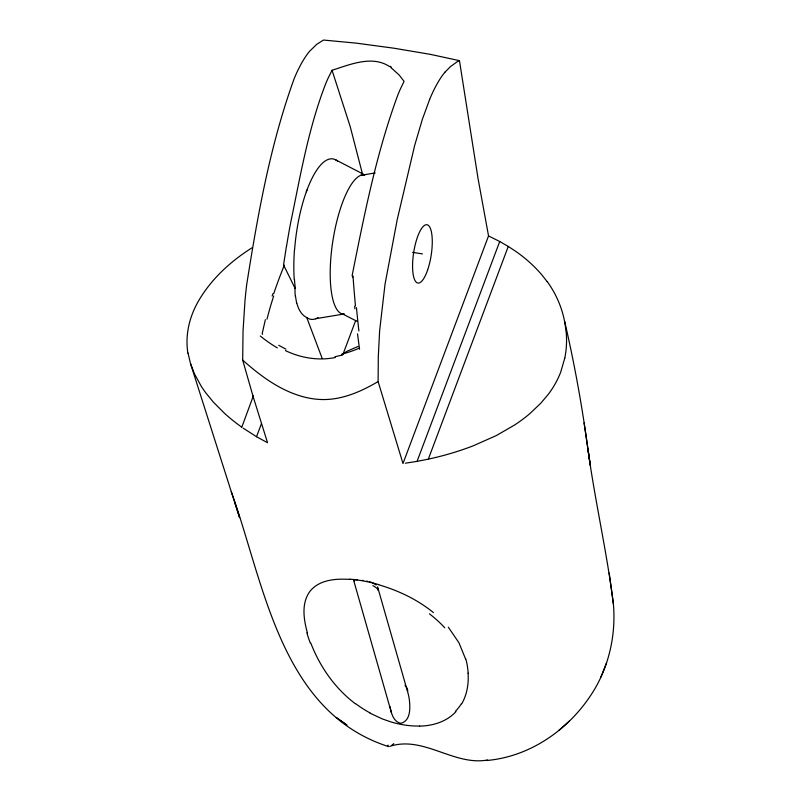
<?xml version="1.0" encoding="UTF-8"?>
<svg xmlns="http://www.w3.org/2000/svg" width="801" height="801" viewBox="0 0 801 801"><rect width="100%" height="100%" fill="white"/><g stroke="black" fill="none" stroke-linecap="round" stroke-linejoin="round"><path stroke-width="1.2" d="M388.385 746.612L387.694 746.322L388.155 745.15M286.488 245.937L283.554 264.961L295.189 288.55M354.432 581.085L353.772 579.694L357.486 579.784M564.735 358.247L560.72 372.065A109.316 85.497 -14.5 0 1 548.335 394.282L540.705 403.314L529.671 413.777A137.862 107.825 -14.5 0 1 514.713 424.93L496.33 435.554L473.231 445.817A235.184 183.93 -14.5 0 1 428.305 459.133M265.371 319.679L262.187 333.616L262.578 334.327M272.14 296.07L272.931 293.637M486.357 760.529C532.995 756.595 574.347 725.726 596.775 685.426C610.202 660.695 615.829 632.089 613.396 604.094C606.938 551.919 594.863 500.625 587.864 448.51C582.037 405.777 574.397 363.314 564.625 321.311M306.312 191.789L307.003 189.927M377.742 590.147L377.992 588.314M253.456 395.554L241.802 427.193M429.676 99.334L422.377 119.269L414.628 145.602L397.206 219.694L385.041 284.115L379.644 330.593L378.302 356.575L378.112 381.566L402.983 463.529L488.54 235.925L477.987 178.182L459.454 60.656L430.477 54.378L394.072 48.23L356.115 43.124L323.494 40.05L316.615 44.425L309.797 51.064A111.209 33.382 -81.2 0 0 294.257 78.438C270.117 144.911 257.652 215.229 246.658 284.856A172.165 51.685 -81.2 0 0 244.976 300.816L243.043 331.083L242.683 360.1L253.106 396.495L267.544 442.733L256.53 436.715L261.376 423.849M341.917 354.943L343.088 354.012L355.704 320.44M405.356 463.208L417.081 461.356L499.714 241.501L488.54 235.925M499.714 241.501L508.265 246.448L428.315 459.163L417.081 461.356M600.81 677.256L606.577 662.797M389.586 66.613C372.235 54.919 349.657 64.691 332.055 70.268L328.22 77.947A115.975 37.617 -82.3 0 0 325.857 83.334C308.185 128.651 300.215 176.961 290.322 224.38A344.68 111.79 -82.3 0 0 286.588 245.977M461.756 703.789C467.043 694.567 468.835 683.674 468.064 673.15M445.206 71.93L450.512 66.553L456.79 62.047A222.438 66.773 -81.2 0 1 459.454 60.656M455.999 711.618C446.828 721.611 432.961 725.896 419.694 726.106M559.068 730.202L569.361 721.03M252.475 247.519C230.748 261.136 211.134 279.038 198.258 301.416A114.723 89.722 -14.5 0 0 187.865 353.071M378.112 381.566C362.092 390.988 344.42 398.978 325.546 399.529A71.069 54.768 31.2 0 1 300.005 395.844C278.197 389.136 259.504 375.128 242.683 360.1M358.067 346.453L347.274 351.128A38.748 30.308 -14.5 0 0 343.088 354.012M342.207 355.073L334.958 356.725M389.646 746.422C423.318 735.198 453.927 766.177 487.609 759.989M360.62 175.369L375.198 172.946M315.734 318.698L344.42 313.932M349.797 579.413C336.03 578.522 319.779 579.523 310.237 590.968C301.016 603.003 303.709 619.523 307.444 633.09M361.982 580.355L362.943 580.495M412.565 252.375L422.417 253.897M366.658 581.136L367.739 581.366M369.641 581.816L371.163 582.267M378.693 584.78C398.437 590.527 417.421 599.569 433.431 612.575M387.694 746.322C280.07 711.078 264.22 583.408 231.289 491.714L190.528 363.624L188.005 353.041M372.485 582.748L376.15 584.95M318.047 317.647A81.041 26.253 -82.3 0 1 306.763 317.506L305.381 316.806A71.429 31.519 -66.7 0 1 296.811 302.998M285.907 349.166L278.758 345.301M342.568 313.962L357.056 321.331M335.148 159.579L364.866 174.938A70.418 21.136 -81.2 0 0 332.775 241.512A70.418 21.136 -81.2 0 0 343.589 314.122M370.002 713.16L382.197 718.867L390.608 721.821A64.591 37.557 22.3 0 0 419.654 726.026M256.53 436.715L243.144 428.145M508.265 246.448L515.894 251.464A186.333 145.722 -14.5 0 1 541.927 274.973L547.173 281.652M340.295 720.319L346.963 725.155L336.35 717.436M390.958 67.604L399.218 75.074L404.064 81.362L400.36 89.061A115.975 31.98 -80.2 0 0 398.037 94.458C376.37 152.941 364.355 214.528 352.13 275.534L352.77 277.126M355.294 703.709C335.008 688.369 319.909 666.762 310.828 643.143M448.31 627.173L458.913 642.702L465.521 658.853M405.056 685.155L405.717 686.627M306.753 317.556L322.152 358.357M359.549 349.276L357.546 333.887M332.055 70.268L350.217 126.628L362.282 173.236M390.067 706.742C391.198 712.89 393.141 721.04 399.939 723.113A5.627 4.896 38.8 0 0 401.351 723.193C410.803 720.389 410.262 707.523 409.321 699.583A73.101 62.548 -3.1 0 0 407.419 691.143L377.571 586.833M190.528 363.624L194.473 373.857L201.081 385.992A173.577 135.749 -14.5 0 0 205.797 392.86L213.446 402.212L224.39 413.206A240.28 187.915 -14.5 0 0 241.622 427.053M231.289 491.714L239.599 517.626L234.583 501.907M353.541 579.954L391.449 712.77M296.64 303.058L295.479 296.29M584.079 422.918L590.267 465.271L587.864 448.51M613.396 604.094L609.191 573.025M354.913 308.826L354.663 306.232M277.336 347.894A124.906 120.09 52.6 0 1 260.295 335.979M335.219 357.546A80.871 71.659 43.7 0 1 285.366 350.568M359.098 348.195A124.545 110.908 53 0 1 341.877 354.072M358.888 330.943A182.938 21.507 85 0 1 356.445 307.624M355.454 305.832A207.699 28.656 85.2 0 1 352.991 275.995M295.349 288.25A80.891 25.862 -82.5 0 1 294.448 279.379M295.319 296.45A71.149 31.99 -65.4 0 1 295.008 288.7M294.237 279.399A81.041 26.253 -82.3 0 1 294.007 257.912A80.551 26.243 -82.3 0 1 294.458 249.752M294.598 249.762A80.861 26.183 -82.4 0 1 337.652 161.151M273.752 293.607A207.689 89.482 -66.3 0 1 284.355 265.191M266.983 319.188A182.938 80.621 -66.2 0 1 273.702 295.959M390.117 66.283A80.531 46.969 -17.2 0 1 391.459 67.314M429.676 99.304A111.209 33.382 -81.2 0 1 445.206 71.88M547.263 281.602A162.162 126.828 -14.5 0 1 565.085 324.145L566.257 333.086A139.835 109.367 -14.5 0 1 564.775 358.247M391.819 745.21A136.881 6.298 -29.8 0 1 393.772 743.638M370.142 712.98A77.066 46.748 22.5 0 1 355.504 703.568M310.217 642.873A205.637 82.133 38.6 0 1 306.913 632.82M349.536 579.153A57.061 20.045 16.3 0 1 378.743 584.61M429.446 613.836A150.248 78.758 9.8 0 1 444.745 627.794M465.792 658.822A201.622 118.077 -0.1 0 1 468.144 673.15M461.436 703.668A114.233 66.793 18.3 0 1 455.399 711.308M406.297 686.467A63.329 53.807 1.8 0 1 407.849 691.063M372.845 585.631A71.89 17.832 -6.2 0 1 376.921 588.475M427.594 270.107A29.517 8.861 -81.2 0 0 427.073 224.751A29.517 8.861 -81.2 0 0 412.575 266.823A29.517 8.861 -81.2 0 0 427.594 270.107"/></g></svg>
